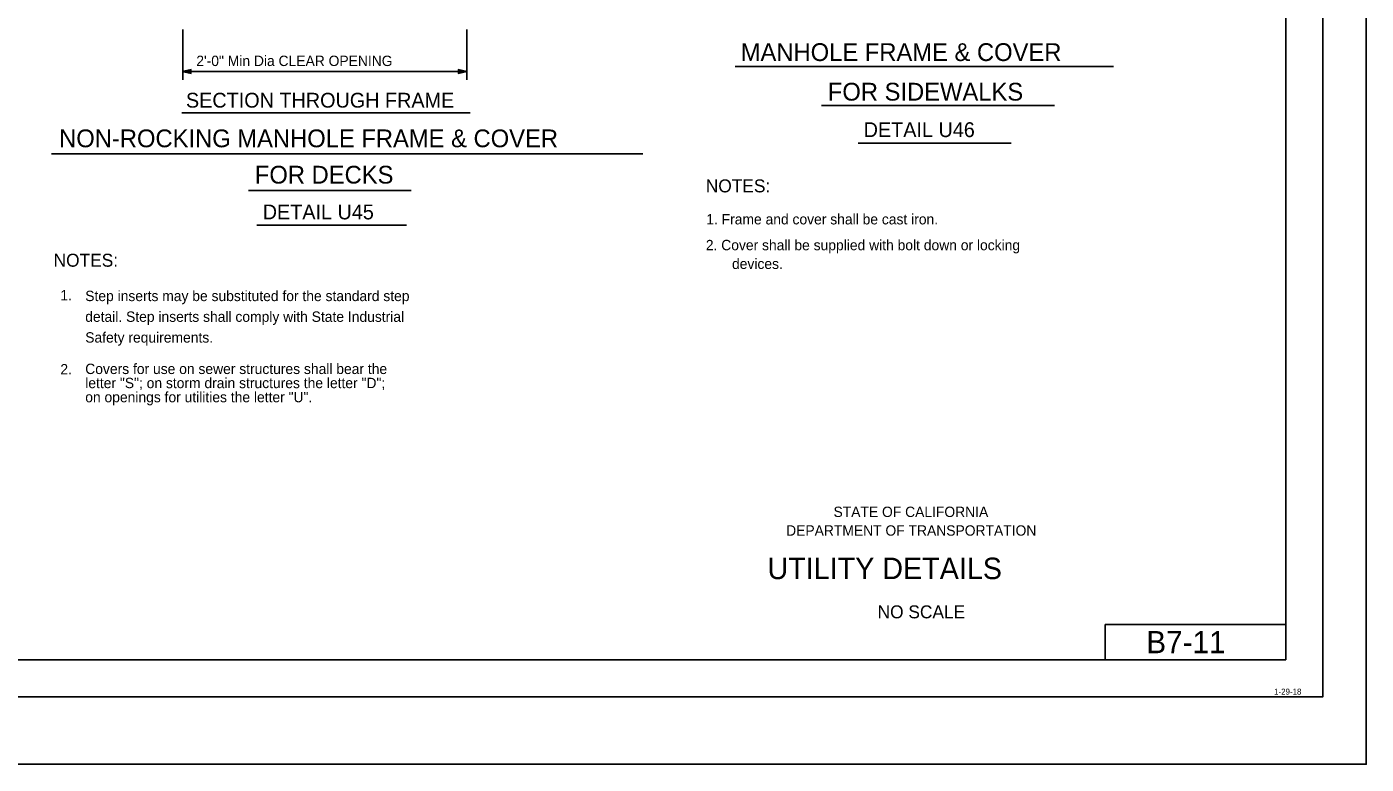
# Model space of a CAD drawing. Extents: x -894 to 866, y -476 to 714.
# Drawn here: x -39 to 866, y -476 to 21 of the extents above; entities that cross this region are included whole.
import ezdxf

# ---------------------------------------------------------------- set-up
doc = ezdxf.new("R2010")
doc.units = 0
for name, color, linetype in [('10 Sheet Format', 7, 'Continuous'), ('56 Stage 3 Anno', 7, 'Continuous'), ('57 Undefined', 7, 'Continuous')]:
    doc.layers.add(name, color=color, linetype=linetype)

msp = doc.modelspace()

# ---------------------------------------------------------------- linework, layer by layer
at = {"layer": '10 Sheet Format'}
for p, q in [((811.55, -406.04), (811.55, 643.96)), ((689.54, -406.04), (689.54, -382.04)), ((689.54, -382.04), (811.55, -382.04)), ((-438.75, -406.04), (199.07, -406.04)), ((198.77, -406.04), (811.55, -406.04)), ((836.58, -431.05), (836.58, -431.05))]:
    msp.add_line(p, q, dxfattribs=at)
for points in [[(-894.04, 713.56), (865.96, 713.56), (865.96, -476.44), (-894.04, -476.44)], [(-863.43, 668.96), (836.57, 668.96), (836.57, -431.04), (-863.43, -431.04)], [(-863.43, 668.96), (836.57, 668.96), (836.57, -431.04), (-863.43, -431.04)]]:
    msp.add_lwpolyline(points, close=True, dxfattribs=at)
at = {"layer": '56 Stage 3 Anno'}
for p, q in [((66.49, -5.02), (66.49, 19.51)), ((258.49, -7.88), (258.49, 19.51)), ((66.16, -8.89), (72.16, -7.56)), ((66.16, -8.89), (258.49, -8.89)), ((72.16, -10.23), (66.16, -8.89)), ((66.16, -8.89), (66.16, -8.89)), ((66.49, -14.58), (66.49, -3.93)), ((71.94, -9.87), (67.54, -8.89)), ((67.55, -8.88), (71.92, -7.91)), ((68.92, -8.89), (71.75, -8.26)), ((71.71, -9.51), (68.92, -8.89)), ((70.3, -8.89), (71.51, -8.62)), ((71.53, -9.16), (70.3, -8.89)), ((72.16, -7.56), (71.36, -8.89)), ((71.36, -8.89), (72.16, -10.23)), ((72.16, -7.56), (72.16, -7.56)), ((253.29, -8.89), (252.49, -7.55)), ((252.49, -7.55), (252.49, -7.55)), ((252.49, -7.55), (258.49, -8.89)), ((258.49, -8.89), (252.49, -10.22)), ((252.49, -10.22), (253.29, -8.89)), ((252.71, -7.9), (257.11, -8.88)), ((257.1, -8.89), (252.73, -9.86)), ((255.73, -8.88), (252.9, -9.51)), ((252.94, -8.26), (255.73, -8.88)), ((253.12, -8.61), (254.35, -8.88)), ((254.35, -8.88), (253.14, -9.15)), ((258.49, -14.58), (258.49, -5.53)), ((258.49, -8.89), (258.49, -8.89)), ((439.73, -5.59), (695.15, -5.59)), ((72.16, -10.23), (72.16, -10.23)), ((252.49, -10.22), (252.49, -10.22)), ((497.95, -31.92), (655.41, -31.92)), ((65.96, -36.72), (260.55, -36.72)), ((522.79, -57.17), (626.08, -57.17)), ((-22.18, -64.42), (377.18, -64.42)), ((110.94, -89.12), (220.8, -89.12)), ((116.62, -112.68), (217.61, -112.68))]:
    msp.add_line(p, q, dxfattribs=at)

# ---------------------------------------------------------------- texts
at = {"layer": '10 Sheet Format'}
for s, height, p in [('STATE OF CALIFORNIA', 7, (506.1, -309.59)), ('DEPARTMENT OF TRANSPORTATION', 7, (474.1, -322.19)), ('UTILITY DETAILS', 14.5, (461.49, -351.52)), ('NO SCALE', 8.75, (535.87, -377.98)), ('B7-11', 15, (717.4, -401.54)), ('1-29-18', 4, (803.74, -429.46))]:
    msp.add_text(s, height=height, dxfattribs=at).set_placement(p)
at = {"layer": '56 Stage 3 Anno'}
for s, height, p in [('MANHOLE FRAME & COVER', 12, (443.41, -1.78)), ('FOR SIDEWALKS', 12, (502.27, -28.5)), ('SECTION THROUGH FRAME', 10, (68.64, -33.25)), ('DETAIL U46', 10, (526.48, -53.13)), ('NON-ROCKING MANHOLE FRAME & COVER', 12, (-17.03, -60)), ('FOR DECKS', 12, (115.19, -84.52)), ('NOTES:', 8.75, (419.81, -90.44)), ('DETAIL U45', 10, (120.51, -108.66)), ('NOTES:', 8.75, (-20.77, -140.63))]:
    msp.add_text(s, height=height, dxfattribs=at).set_placement(p)
at = {"layer": '57 Undefined'}
for s, p in [('2\'-0" Min Dia CLEAR OPENING', (75.64, -5.17)), ('1. Frame and cover shall be cast iron.', (420.14, -112.08)), ('2. Cover shall be supplied with bolt down or locking', (419.84, -129.52)), ('devices.', (437.54, -142.16)), ('1.  ', (-16.2, -163.37)), ('Step inserts may be substituted for the standard step', (0.61, -163.85)), ('detail. Step inserts shall comply with State Industrial', (0.61, -177.85)), ('Safety requirements.', (0.61, -191.85)), ('2.  ', (-16.2, -213.32)), ('Covers for use on sewer structures shall bear the', (0.61, -213.08)), ('letter "S"; on storm drain structures the letter "D";', (0.61, -222.61)), ('on openings for utilities the letter "U".', (0.61, -232.13))]:
    msp.add_text(s, height=7, dxfattribs=at).set_placement(p)

doc.saveas('drawing.dxf')
